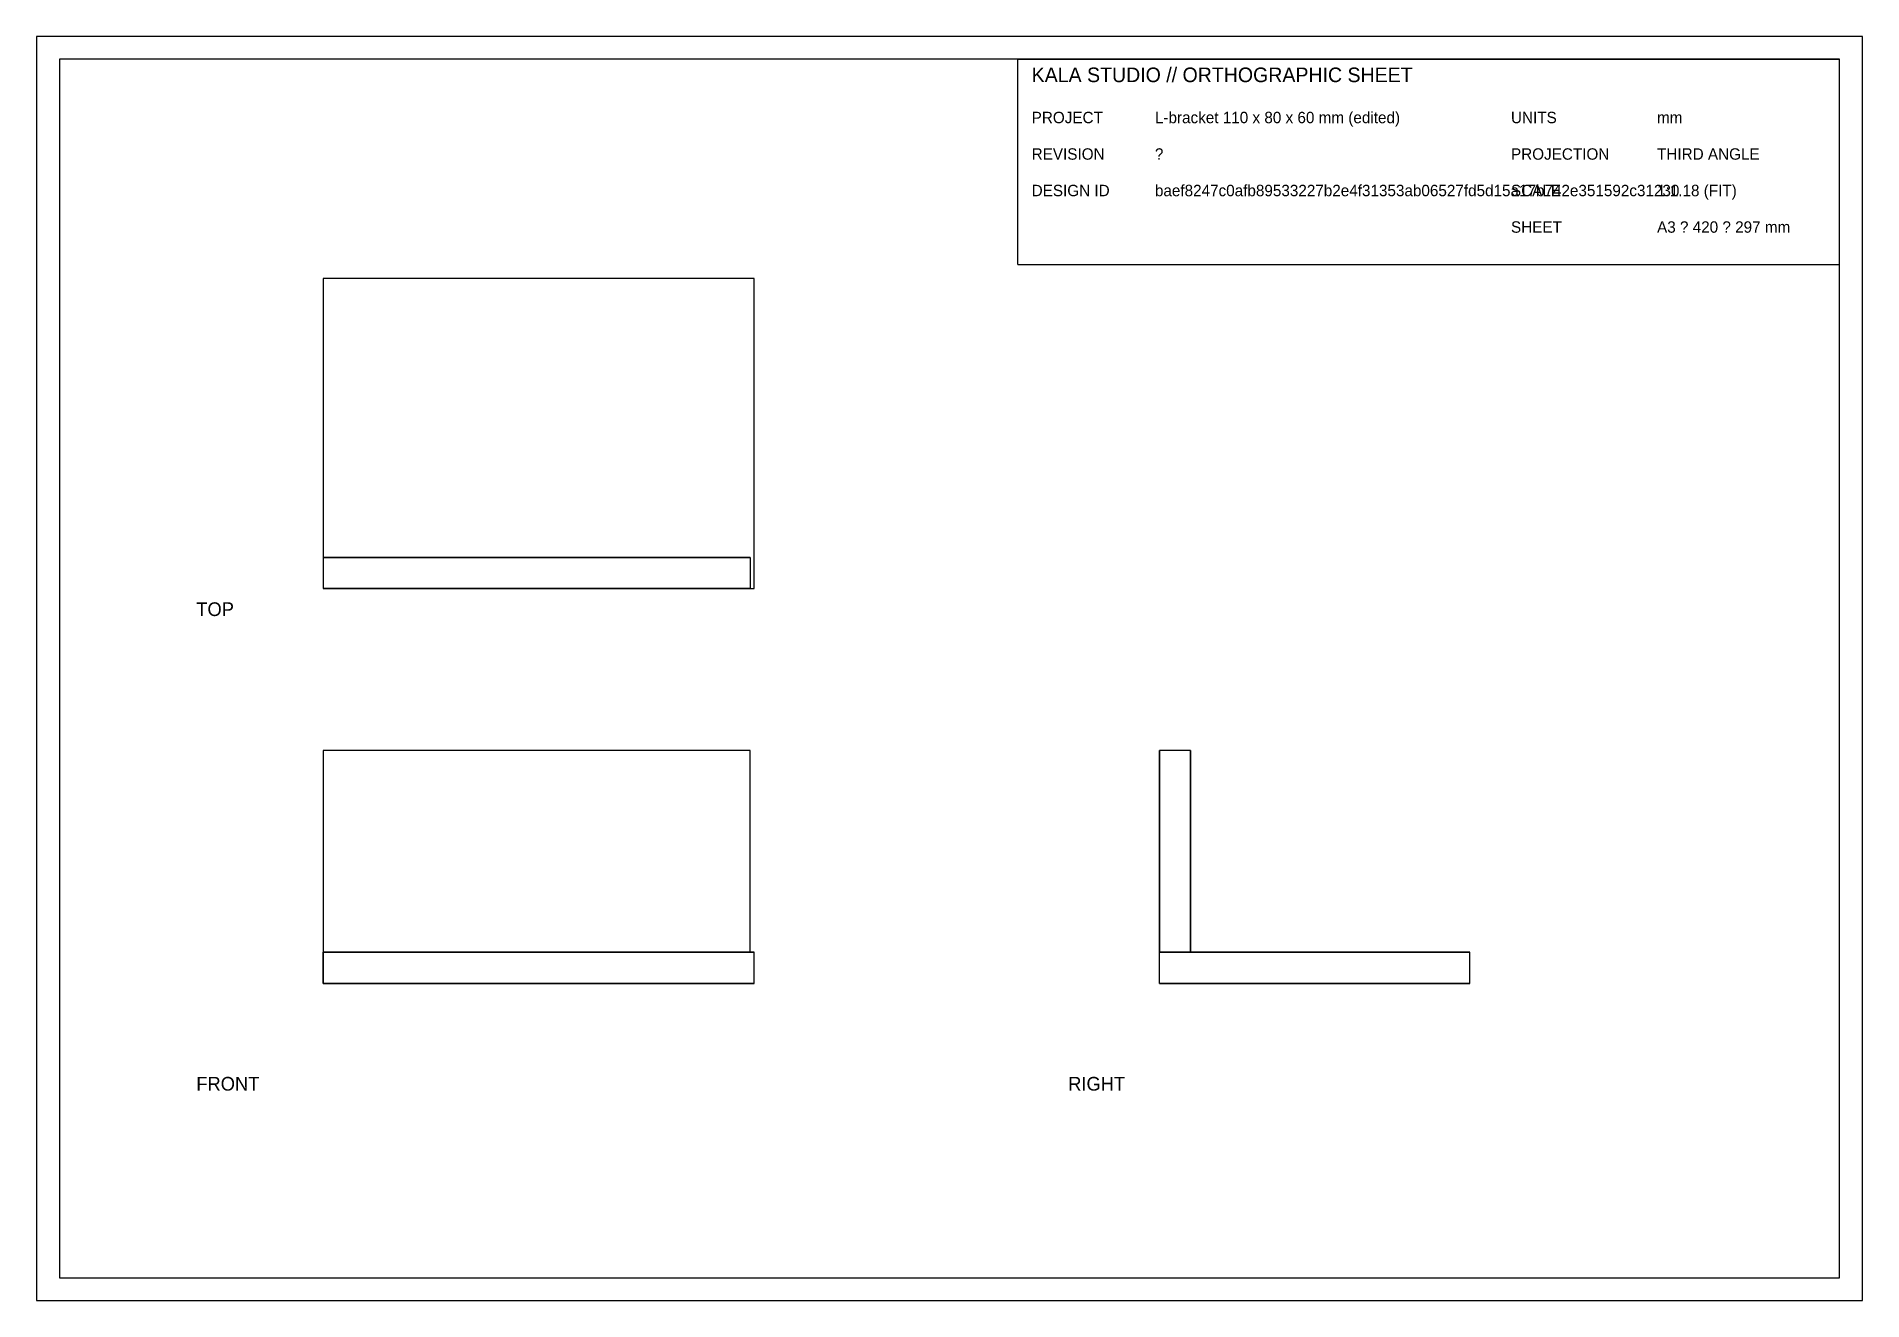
# Model space of a CAD drawing. Header units: millimetres. Extents: x 10 to 410, y 10 to 287.
import ezdxf

# ---------------------------------------------------------------- set-up
doc = ezdxf.new("R2010")
doc.units = ezdxf.units.MM
for name, color, linetype in [('HIDDEN', 8, 'CONTINUOUS'), ('TITLE', 3, 'CONTINUOUS'), ('VISIBLE', 7, 'CONTINUOUS')]:
    doc.layers.add(name, color=color, linetype=linetype)

msp = doc.modelspace()

# ---------------------------------------------------------------- linework, layer by layer
at = {"layer": 'HIDDEN'}
for points in [[(167.175, 234), (72.825, 234)], [(72.825, 234), (72.825, 172.8)], [(167.175, 166), (167.175, 234)], [(72.825, 172.8), (72.825, 166)], [(72.825, 172.8), (166.325, 172.8)], [(166.325, 172.8), (166.325, 166)], [(72.825, 166), (166.325, 166)], [(166.325, 166), (167.175, 166)], [(72.825, 130.5), (72.825, 86.3)], [(166.325, 130.5), (72.825, 130.5)], [(166.325, 86.3), (166.325, 130.5)], [(256, 130.5), (256, 86.3)], [(262.8, 130.5), (256, 130.5)], [(262.8, 130.5), (262.8, 86.3)], [(72.825, 86.3), (72.825, 79.5)], [(167.175, 86.3), (72.825, 86.3)], [(72.825, 86.3), (166.325, 86.3)], [(72.825, 79.5), (72.825, 86.3)], [(167.175, 79.5), (167.175, 86.3)], [(256, 79.5), (256, 86.3)], [(262.8, 86.3), (256, 86.3)], [(324, 86.3), (262.8, 86.3)], [(324, 79.5), (324, 86.3)], [(72.825, 79.5), (166.325, 79.5)], [(167.175, 79.5), (72.825, 79.5)], [(262.8, 79.5), (256, 79.5)], [(324, 79.5), (262.8, 79.5)]]:
    msp.add_lwpolyline(points, dxfattribs=at)
at = {"layer": 'VISIBLE'}
for p, q in [((410, 287), (10, 287)), ((10, 287), (10, 10)), ((410, 10), (410, 287)), ((405, 282), (15, 282)), ((15, 282), (15, 15)), ((225, 282), (405, 282)), ((225, 237), (225, 282)), ((405, 15), (405, 282)), ((405, 237), (405, 282)), ((225, 237), (405, 237)), ((15, 15), (405, 15)), ((10, 10), (410, 10))]:
    msp.add_line(p, q, dxfattribs=at)
for points in [[(167.175, 234), (72.825, 234)], [(72.825, 234), (72.825, 172.8)], [(167.175, 166), (167.175, 234)], [(72.825, 172.8), (72.825, 166)], [(166.325, 172.8), (72.825, 172.8)], [(166.325, 172.8), (166.325, 166)], [(166.325, 166), (72.825, 166)], [(166.325, 166), (167.175, 166)], [(72.825, 130.5), (72.825, 86.3)], [(166.325, 130.5), (72.825, 130.5)], [(166.325, 86.3), (166.325, 130.5)], [(256, 86.3), (256, 130.5)], [(262.8, 130.5), (256, 130.5)], [(262.8, 86.3), (262.8, 130.5)], [(72.825, 79.5), (72.825, 86.3)], [(166.325, 86.3), (167.175, 86.3)], [(167.175, 79.5), (167.175, 86.3)], [(256, 79.5), (256, 86.3)], [(256, 86.3), (324, 86.3)], [(324, 79.5), (324, 86.3)], [(72.825, 79.5), (166.325, 79.5)], [(166.325, 79.5), (167.175, 79.5)], [(256, 79.5), (324, 79.5)]]:
    msp.add_lwpolyline(points, dxfattribs=at)

# ---------------------------------------------------------------- texts
at = {"layer": 'TITLE'}
for s, height, p in [('KALA STUDIO // ORTHOGRAPHIC SHEET', 3.2, (228, 277)), ('PROJECT', 2.5, (228, 268)), ('L-bracket 110 x 80 x 60 mm (edited)', 2.5, (255, 268)), ('UNITS', 2.5, (333, 268)), ('mm', 2.5, (365, 268)), ('REVISION', 2.5, (228, 260)), ('?', 2.5, (255, 260)), ('PROJECTION', 2.5, (333, 260)), ('THIRD ANGLE', 2.5, (365, 260)), ('DESIGN ID', 2.5, (228, 252)), ('baef8247c0afb89533227b2e4f31353ab06527fd5d15a17b742e351592c31230', 2.5, (255, 252)), ('SCALE', 2.5, (333, 252)), ('1:1.18 (FIT)', 2.5, (365, 252)), ('SHEET', 2.5, (333, 244)), ('A3 ? 420 ? 297 mm', 2.5, (365, 244)), ('TOP', 3, (45, 160)), ('FRONT', 3, (45, 56)), ('RIGHT', 3, (236, 56))]:
    msp.add_text(s, height=height, dxfattribs=at).set_placement(p)

doc.saveas('drawing.dxf')
